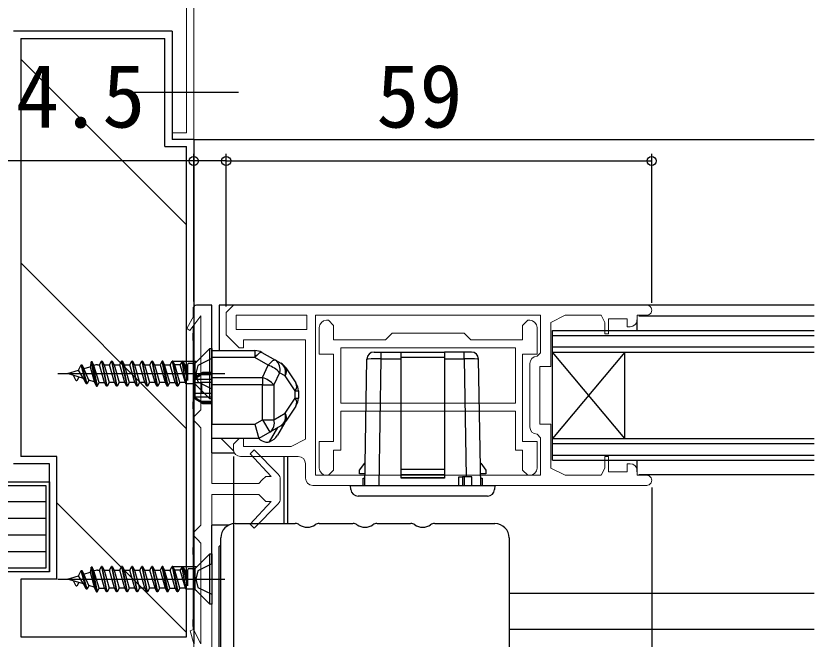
# Model space of a CAD drawing. Units: millimetres, scale not verified. Extents: x -525 to 525, y -782 to 777.
# Drawn here: x 43.9 to 154.6, y -619.3 to -532.9 of the extents above; entities that cross this region are included whole.
import ezdxf
from ezdxf.enums import TextEntityAlignment as Align

# ---------------------------------------------------------------- set-up
doc = ezdxf.new("R2010")
doc.units = ezdxf.units.MM
doc.header["$LTSCALE"] = 4
doc.layers.add('0-2_YKK_11', color=7, linetype='Continuous', lineweight=18)
for name, color, linetype in [('0-3_YKK_12', 2, 'Continuous'), ('0-4_YKK_13', 4, 'Continuous'), ('0-6_YKK_D', 6, 'Continuous'), ('0-8_YSS_K', 3, 'Continuous'), ('0-9_YSS_KE', 3, 'Continuous')]:
    doc.layers.add(name, color=color, linetype=linetype)
doc.styles.add('ＭＳ ゴシック', font='')
doc.styles.get('ＭＳ ゴシック').set_extended_font_data('MS Gothic')

msp = doc.modelspace()

# ---------------------------------------------------------------- linework, layer by layer
at = {"layer": '0-2_YKK_11'}
for p, q in [((68.548, -550), (65.548, -550)), ((115.146, -589.9), (115.146, -581.1)), ((75.046, -594), (83.046, -594)), ((84.046, -595), (84.046, -597)), ((80.548, -597.159), (80.548, -599.841)), ((85.046, -598), (131.346, -598))]:
    msp.add_line(p, q, dxfattribs=at)
for points in [[(80.048, -498), (68.548, -498), (68.548, -528.37), (83.548, -528.37), (83.548, -530), (68.548, -530), (68.548, -550)], [(65.548, -550), (65.548, -549.1), (67.548, -549.1), (67.548, -530), (58.548, -530), (58.548, -526.458), (58.668, -526.275), (58.668, -525.725), (58.548, -525.542), (58.548, -525.458), (58.668, -525.275), (58.668, -524.725), (58.548, -524.542), (58.548, -521), (59.548, -521), (60.178, -522.091), (60.178, -528.37), (66.918, -528.37)], [(68.548, -631.5), (68.548, -620), (68.05, -618.191), (68.507, -618.011), (69.548, -620), (69.548, -606), (69.048, -605.5), (68.548, -605), (68.548, -604.5), (69.048, -604), (69.548, -603.5), (69.548, -590), (69.048, -589.5), (68.548, -589), (68.548, -588.5), (69.048, -588), (69.548, -587.5), (69.548, -574.5), (67.984, -576.518), (67.57, -576.244), (68.548, -574.5), (68.548, -573), (71.048, -573)], [(71.048, -573), (71.048, -597.75), (77.548, -597.75), (78.048, -597.25), (78.548, -596.75), (79.265, -596.75), (76.351, -593.619), (76.929, -593.066), (80.261, -596.458)], [(131.346, -573), (74.046, -573), (73.046, -574), (73.046, -577.1), (74.846, -578.9), (75.446, -578.9), (75.446, -577.8), (84.046, -577.8), (84.046, -591.6), (82.046, -592.6), (75.446, -592.6), (75.446, -591.5), (74.846, -591.5), (74.046, -592.3), (74.046, -593)], [(116.646, -574.4), (85.446, -574.4), (85.446, -596.6), (116.646, -596.6), (116.646, -591.4), (116.146, -590.9)], [(115.146, -575.1), (114.846, -575.1), (114.146, -575.8), (114.146, -577.8), (106.946, -577.8), (106.046, -576.9), (96.046, -576.9), (95.146, -577.8), (87.946, -577.8), (87.946, -575.8), (87.246, -575.1), (86.946, -575.1)], [(116.146, -580.1), (116.646, -579.6), (116.646, -574.4)], [(129.046, -595), (128.646, -595), (128.646, -596.1), (126.046, -596.1), (126.046, -594), (125.546, -594), (125.546, -595.6), (125.046, -596.6), (120.046, -596.6), (118.046, -595.6), (118.046, -589.5), (116.546, -589.5), (116.546, -581.5), (118.046, -581.5), (118.046, -575.4), (120.046, -574.4), (125.046, -574.4), (125.546, -575.4), (125.546, -577), (126.046, -577), (126.046, -574.9), (128.646, -574.9), (128.646, -576), (129.046, -576)], [(130.046, -575), (130.046, -574.4), (131.346, -574.4)], [(85.946, -576.1), (85.946, -579.8), (87.946, -579.8), (87.946, -591.9), (85.946, -591.9), (85.946, -595.6)], [(116.146, -595.6), (116.146, -591.9), (114.146, -591.9), (114.146, -579.8), (116.146, -579.8), (116.146, -576.1)], [(86.946, -596.6), (87.246, -596.6), (87.946, -595.9), (87.946, -593.1), (88.946, -593.1), (88.946, -587.7)], [(88.946, -587.7), (113.146, -587.7), (113.146, -593.1), (114.146, -593.1), (114.146, -595.9), (114.846, -596.6), (115.146, -596.6)], [(131.346, -596.6), (130.046, -596.6), (130.046, -596)], [(80.261, -600.542), (76.929, -603.934), (76.351, -603.381), (79.265, -600.25), (78.548, -600.25), (78.048, -599.75), (77.548, -599.25), (71.048, -599.25), (71.048, -621), (70.548, -621.5), (70.048, -622), (70.048, -631), (82.548, -631), (82.548, -632.5), (69.548, -632.5)]]:
    msp.add_lwpolyline(points, dxfattribs=at)
for points in [[(84.246, -574.4), (74.446, -574.4), (74.446, -576.4), (84.246, -576.4)], [(113.146, -578.9), (88.946, -578.9), (88.946, -586.6), (113.146, -586.6)]]:
    msp.add_lwpolyline(points, close=True, dxfattribs=at)
for centre, radius, start, end in [((131.346, -573.7), 0.7, 269.99999, 90.00001), ((86.946, -576.1), 1, 90.00001, 179.99999), ((115.146, -576.1), 1, 0.00001, 89.99999), ((129.046, -575), 1, 270.00001, 359.99999), ((116.146, -581.1), 1, 90.00001, 179.99999), ((116.146, -589.9), 1, 180.00001, 269.99999), ((75.046, -593), 1, 180.00001, 269.99999), ((83.046, -595), 1, 0.00001, 89.99999), ((129.046, -596), 1, 0.00001, 89.99999), ((86.946, -595.6), 1, 180.00001, 269.99999), ((115.146, -595.6), 1, 270.00001, 359.99999), ((79.548, -597.159), 1, 359.99997, 44.48424), ((85.046, -597), 1, 180.00001, 269.99999), ((131.346, -597.3), 0.7, 269.99999, 90.00001), ((79.548, -599.841), 1, 315.51576, 0.00003)]:
    msp.add_arc(centre, radius, start, end, dxfattribs=at)
at = {"layer": '0-3_YKK_12'}
for p, q in [((68.548, -550), (154.552, -550)), ((72.048, -573), (72.048, -579.3)), ((154.552, -573), (72.048, -573)), ((130.046, -576.5), (130.046, -575.027)), ((130.246, -574.5), (154.552, -574.5)), ((118.296, -576.5), (154.552, -576.5)), ((118.296, -594.5), (118.296, -576.5)), ((118.296, -577.2), (154.552, -577.2)), ((118.296, -578.8), (154.552, -578.8)), ((118.296, -579.5), (154.552, -579.5)), ((128.296, -591.5), (118.296, -579.5)), ((128.296, -579.5), (118.296, -591.5)), ((128.296, -591.5), (128.296, -579.5)), ((74.048, -593.2), (72.348, -591.5)), ((118.296, -591.5), (154.552, -591.5)), ((118.296, -592.2), (154.552, -592.2)), ((74.048, -593.2), (74.066, -593.2)), ((81.548, -594), (81.548, -603.3)), ((118.296, -593.8), (154.552, -593.8)), ((118.296, -594.5), (154.552, -594.5)), ((130.046, -596.1), (130.046, -594.5)), ((130.246, -596.5), (154.552, -596.5)), ((72.288, -606.26), (72.048, -606.5)), ((72.048, -631), (72.048, -606.5)), ((154.552, -613), (112.288, -613)), ((154.552, -618), (112.288, -618))]:
    msp.add_line(p, q, dxfattribs=at)
at = {"layer": '0-4_YKK_13'}
for p, q in [((74.75, -543.501), (57.51, -543.5)), ((71.048, -573), (68.948, -573)), ((71.048, -593.5), (71.048, -573)), ((68.448, -573.5), (68.448, -574.678)), ((68.448, -575.919), (68.448, -576.9)), ((68.448, -577.9), (68.448, -576.9)), ((68.448, -577.9), (68.448, -586.4)), ((70.796, -579), (68.93, -580.866)), ((71.048, -579.3), (77.016, -579.3)), ((71.048, -580.277), (71.048, -579.3)), ((77.016, -579.3), (77.016, -580.277)), ((94.551, -580.465), (94.551, -579.5)), ((106.041, -580.465), (106.041, -579.5)), ((55.046, -584.25), (54.346, -580.869)), ((54.446, -580.869), (55.146, -584.25)), ((55.846, -580.75), (55.746, -580.75)), ((57.246, -580.75), (57.146, -580.75)), ((58.646, -580.75), (58.546, -580.75)), ((60.046, -580.75), (59.946, -580.75)), ((61.446, -580.75), (61.346, -580.75)), ((62.846, -580.75), (62.746, -580.75)), ((64.246, -580.75), (64.146, -580.75)), ((65.646, -580.75), (65.546, -580.75)), ((65.752, -580.75), (68.881, -580.75)), ((67.464, -583.9), (66.927, -580.786)), ((77.016, -580.277), (71.048, -580.277)), ((78.887, -581.346), (77.016, -580.277)), ((92.246, -598), (92.552, -580.483)), ((108.346, -598), (108.04, -580.483)), ((53.261, -583.177), (52.561, -582.037)), ((53.646, -583.917), (52.946, -581.297)), ((53.746, -583.917), (53.046, -581.297)), ((54.011, -583.407), (53.311, -581.807)), ((55.411, -583.74), (54.711, -581.379)), ((55.221, -581.26), (55.48, -581.26)), ((56.111, -581.26), (56.88, -581.26)), ((57.511, -581.26), (58.28, -581.26)), ((58.911, -581.26), (59.68, -581.26)), ((60.311, -581.26), (61.08, -581.26)), ((61.711, -581.26), (62.48, -581.26)), ((63.111, -581.26), (63.88, -581.26)), ((64.511, -581.26), (65.28, -581.26)), ((66.611, -583.74), (65.911, -581.26)), ((67.38, -583.74), (66.68, -581.26)), ((67.696, -582.622), (67.311, -581.26)), ((68.696, -581.1), (68.696, -583.9)), ((81.309, -581.693), (82.712, -583.796)), ((49.699, -582.5), (72.834, -582.5)), ((69.614, -582.5), (68.748, -583)), ((69.614, -582.646), (68.748, -583.201)), ((68.748, -583.201), (68.748, -583)), ((69.614, -582.5), (69.614, -582.646)), ((71.048, -582.646), (69.614, -582.646)), ((71.048, -582.35), (69.764, -582.35)), ((69.764, -582.35), (69.764, -582.564)), ((69.764, -582.564), (71.048, -582.564)), ((78.086, -583.027), (78.086, -584.05)), ((80.449, -582.369), (79.648, -584.05)), ((81.207, -582.802), (80.449, -582.369)), ((82.609, -584.906), (81.207, -582.802)), ((68.748, -583.25), (68.748, -583.201)), ((68.748, -583.75), (68.748, -583.25)), ((68.748, -583.25), (71.048, -583.25)), ((68.93, -584.134), (70.796, -586)), ((69.614, -583.75), (69.614, -585.25)), ((71.048, -583.75), (69.614, -583.75)), ((71.048, -584.05), (71.048, -589.5)), ((78.086, -584.05), (71.048, -584.05)), ((69.614, -585.25), (68.748, -585.25)), ((68.748, -585.75), (68.748, -585.25)), ((71.048, -585.25), (69.614, -585.25)), ((82.609, -585.894), (82.609, -584.906)), ((82.609, -584.906), (83.048, -584.906)), ((83.048, -584.906), (83.048, -585.894)), ((68.448, -587.4), (68.448, -586.4)), ((68.748, -585.799), (68.748, -585.75)), ((71.048, -585.75), (68.748, -585.75)), ((68.748, -585.799), (69.614, -586.354)), ((68.748, -586), (68.748, -585.799)), ((68.748, -586), (69.614, -586.5)), ((71.048, -586.354), (69.614, -586.354)), ((69.614, -586.354), (69.614, -586.5)), ((69.764, -586.436), (71.048, -586.436)), ((69.764, -586.436), (69.764, -586.65)), ((81.207, -587.998), (82.609, -585.894)), ((82.609, -585.894), (83.048, -585.894)), ((68.448, -587.4), (68.448, -606.6)), ((69.764, -586.65), (71.048, -586.65)), ((82.712, -587.004), (81.309, -589.107)), ((79.648, -588.889), (81.207, -587.998)), ((71.048, -589.5), (77.016, -589.5)), ((77.016, -589.5), (78.086, -588.889)), ((78.086, -588.889), (79.648, -588.889)), ((78.086, -588.889), (79.079, -590.625)), ((80.638, -589.734), (79.079, -590.625)), ((81.163, -589.3), (80.155, -591.046)), ((79.079, -590.625), (77.548, -591.5)), ((79.061, -591.941), (80.186, -589.992)), ((78.549, -592), (78.849, -592)), ((71.048, -593.5), (74.18, -593.5)), ((81.048, -594), (81.048, -596.707)), ((81.048, -596.707), (81.048, -600.293)), ((103.296, -596.517), (97.296, -596.517)), ((103.296, -596.964), (97.296, -596.964)), ((105.296, -596.8), (105.796, -596.8)), ((105.296, -598), (105.296, -596.8)), ((106.096, -598), (106.096, -596.8)), ((109.264, -599.5), (91.328, -599.5)), ((81.048, -600.293), (81.048, -603.3)), ((71.048, -608.899), (71.048, -603.5)), ((73.416, -603.5), (71.048, -603.5)), ((74.288, -603.3), (82.617, -603.3)), ((85.959, -603.3), (90.617, -603.3)), ((93.959, -603.3), (98.617, -603.3)), ((101.959, -603.3), (110.288, -603.3)), ((72.288, -609.277), (72.288, -605.3)), ((112.288, -605.3), (112.288, -609.277)), ((68.448, -607.6), (68.448, -606.6)), ((70.796, -607.5), (68.93, -609.366)), ((68.448, -607.6), (68.448, -616.6)), ((55.046, -612.75), (54.346, -609.369)), ((54.446, -609.369), (55.146, -612.75)), ((55.846, -609.25), (55.746, -609.25)), ((57.246, -609.25), (57.146, -609.25)), ((58.646, -609.25), (58.546, -609.25)), ((60.046, -609.25), (59.946, -609.25)), ((61.446, -609.25), (61.346, -609.25)), ((62.846, -609.25), (62.746, -609.25)), ((64.246, -609.25), (64.146, -609.25)), ((65.646, -609.25), (65.546, -609.25)), ((65.752, -609.25), (68.881, -609.25)), ((67.464, -612.4), (66.927, -609.286)), ((68.696, -609.6), (68.696, -612.4)), ((72.288, -622.723), (72.288, -609.277)), ((112.288, -609.277), (112.288, -622.723)), ((53.261, -611.677), (52.561, -610.537)), ((53.646, -612.417), (52.946, -609.797)), ((53.746, -612.417), (53.046, -609.797)), ((54.011, -611.907), (53.311, -610.307)), ((55.411, -612.24), (54.711, -609.879)), ((55.221, -609.76), (55.48, -609.76)), ((56.111, -609.76), (56.88, -609.76)), ((57.511, -609.76), (58.28, -609.76)), ((58.911, -609.76), (59.68, -609.76)), ((60.311, -609.76), (61.08, -609.76)), ((61.711, -609.76), (62.48, -609.76)), ((63.111, -609.76), (63.88, -609.76)), ((64.511, -609.76), (65.28, -609.76)), ((66.611, -612.24), (65.911, -609.76)), ((67.38, -612.24), (66.68, -609.76)), ((67.696, -611.122), (67.311, -609.76)), ((49.699, -611), (72.834, -611)), ((68.93, -612.634), (70.796, -614.5)), ((68.448, -617.6), (68.448, -616.6)), ((68.448, -617.6), (68.448, -617.95))]:
    msp.add_line(p, q, dxfattribs=at)
for points in [[(70.796, -579), (71.046, -579), (71.046, -586), (70.796, -586)], [(70.796, -607.5), (71.046, -607.5), (71.046, -614.5), (70.796, -614.5)]]:
    msp.add_lwpolyline(points, close=True, dxfattribs=at)
for points in [[(78.009, -579.564), (77.931, -579.541), (77.836, -579.553), (77.725, -579.598), (77.6, -579.676), (77.464, -579.786), (77.32, -579.924), (77.17, -580.089), (77.016, -580.277)], [(78.009, -579.564), (79.879, -580.632), (80.638, -581.066)], [(93.552, -579.5), (94.551, -579.5), (97.296, -579.5)], [(103.296, -595.798), (103.296, -596.517), (103.296, -596.964), (103.296, -597), (97.296, -597), (97.296, -596.964), (97.296, -596.517), (97.296, -595.798), (97.296, -580.241), (97.296, -579.5), (103.296, -579.5), (103.296, -580.241), (97.296, -580.241)], [(107.04, -579.5), (106.041, -579.5), (103.296, -579.5)], [(54.987, -581.295), (54.711, -581.379), (54.446, -580.869), (54.346, -580.869), (54.162, -581.547)], [(57.58, -583.74), (56.811, -583.74), (56.546, -584.25), (56.446, -584.25), (56.18, -583.74), (55.48, -581.26), (55.746, -580.75), (56.446, -584.25)], [(56.546, -584.25), (55.846, -580.75), (56.111, -581.26), (56.811, -583.74)], [(58.98, -583.74), (58.211, -583.74), (57.946, -584.25), (57.846, -584.25), (57.58, -583.74), (56.88, -581.26), (57.146, -580.75), (57.846, -584.25)], [(57.946, -584.25), (57.246, -580.75), (57.511, -581.26), (58.211, -583.74)], [(60.38, -583.74), (59.611, -583.74), (59.346, -584.25), (59.246, -584.25), (58.98, -583.74), (58.28, -581.26), (58.546, -580.75), (59.246, -584.25)], [(59.346, -584.25), (58.646, -580.75), (58.911, -581.26), (59.611, -583.74)], [(61.78, -583.74), (61.011, -583.74), (60.746, -584.25), (60.646, -584.25), (60.38, -583.74), (59.68, -581.26), (59.946, -580.75), (60.646, -584.25)], [(60.746, -584.25), (60.046, -580.75), (60.311, -581.26), (61.011, -583.74)], [(63.18, -583.74), (62.411, -583.74), (62.146, -584.25), (62.046, -584.25), (61.78, -583.74), (61.08, -581.26), (61.346, -580.75), (62.046, -584.25)], [(62.146, -584.25), (61.446, -580.75), (61.711, -581.26), (62.411, -583.74)], [(64.58, -583.74), (63.811, -583.74), (63.546, -584.25), (63.446, -584.25), (63.18, -583.74), (62.48, -581.26), (62.746, -580.75), (63.446, -584.25)], [(63.546, -584.25), (62.846, -580.75), (63.111, -581.26), (63.811, -583.74)], [(65.211, -583.74), (64.511, -581.26), (64.246, -580.75), (64.946, -584.25), (64.846, -584.25), (64.146, -580.75), (63.88, -581.26), (64.58, -583.74), (64.846, -584.25)], [(68.365, -583.9), (67.464, -583.9), (67.38, -583.74), (66.611, -583.74), (66.346, -584.25), (66.246, -584.25), (65.98, -583.74), (65.28, -581.26), (65.546, -580.75), (66.246, -584.25)], [(67.1, -580.855), (66.927, -580.786), (66.68, -581.26), (65.911, -581.26), (65.646, -580.75), (66.346, -584.25)], [(68.365, -581.1), (67.788, -581.1), (67.696, -581.26), (67.696, -583.44), (67.1, -580.855), (67.311, -581.26), (67.696, -581.26)], [(71.046, -580.4), (69.131, -581.355), (68.845, -582.5), (69.131, -583.645), (71.046, -584.6)], [(71.048, -584.05), (71.048, -583.027), (71.048, -580.277)], [(79.879, -580.632), (79.802, -580.61), (79.706, -580.622), (79.595, -580.667), (79.471, -580.745), (79.335, -580.854), (79.191, -580.993), (79.04, -581.158), (78.887, -581.346)], [(94.245, -598), (94.551, -580.465), (97.296, -580.465)], [(103.296, -580.241), (103.296, -595.798), (97.296, -595.798)], [(103.296, -580.465), (106.041, -580.465), (106.326, -596.8)], [(54.75, -583.632), (54.011, -583.407), (53.746, -583.917), (53.646, -583.917), (53.261, -583.177), (51.046, -582.5), (52.561, -582.037), (52.946, -581.297), (53.046, -581.297), (53.311, -581.807), (54.162, -581.547), (54.78, -583.74), (55.046, -584.25), (55.146, -584.25), (55.411, -583.74), (56.18, -583.74)], [(71.048, -583.027), (78.086, -583.027), (78.887, -581.346)], [(52.611, -582.979), (52.346, -583.489), (52.246, -583.489), (51.861, -582.749)], [(69.764, -582.564), (69.736, -582.562), (69.711, -582.559), (69.68, -582.552), (69.645, -582.537), (69.616, -582.509), (69.614, -582.5)], [(64.946, -584.25), (65.211, -583.74), (65.98, -583.74)], [(68.748, -585.25), (68.748, -583.75), (69.614, -583.75)], [(78.086, -588.889), (78.086, -584.05), (79.648, -584.05), (79.648, -588.889)], [(69.614, -586.5), (69.625, -586.477), (69.641, -586.465), (69.684, -586.447), (69.71, -586.441), (69.742, -586.437), (69.764, -586.436)], [(77.016, -589.5), (77.548, -591.5), (71.048, -591.5), (71.048, -589.5)], [(92.274, -596.4), (91.546, -596.4), (91.546, -595.9), (92.246, -594.9), (92.3, -594.9)], [(108.292, -594.9), (108.346, -594.9), (109.046, -595.9), (109.046, -596.4), (108.318, -596.4)], [(92.046, -598), (92.046, -597), (92.263, -597)], [(107.096, -598), (107.096, -596.8), (106.096, -596.8), (105.796, -596.8), (105.796, -598)], [(108.329, -597), (108.546, -597), (108.546, -598)], [(90.33, -598.561), (90.296, -598), (91.294, -598)], [(91.294, -598), (109.298, -598), (110.296, -598), (110.262, -598.561)], [(54.987, -609.795), (54.711, -609.879), (54.446, -609.369), (54.346, -609.369), (54.162, -610.047)], [(57.58, -612.24), (56.811, -612.24), (56.546, -612.75), (56.446, -612.75), (56.18, -612.24), (55.48, -609.76), (55.746, -609.25), (56.446, -612.75)], [(56.546, -612.75), (55.846, -609.25), (56.111, -609.76), (56.811, -612.24)], [(58.98, -612.24), (58.211, -612.24), (57.946, -612.75), (57.846, -612.75), (57.58, -612.24), (56.88, -609.76), (57.146, -609.25), (57.846, -612.75)], [(57.946, -612.75), (57.246, -609.25), (57.511, -609.76), (58.211, -612.24)], [(60.38, -612.24), (59.611, -612.24), (59.346, -612.75), (59.246, -612.75), (58.98, -612.24), (58.28, -609.76), (58.546, -609.25), (59.246, -612.75)], [(59.346, -612.75), (58.646, -609.25), (58.911, -609.76), (59.611, -612.24)], [(61.78, -612.24), (61.011, -612.24), (60.746, -612.75), (60.646, -612.75), (60.38, -612.24), (59.68, -609.76), (59.946, -609.25), (60.646, -612.75)], [(60.746, -612.75), (60.046, -609.25), (60.311, -609.76), (61.011, -612.24)], [(63.18, -612.24), (62.411, -612.24), (62.146, -612.75), (62.046, -612.75), (61.78, -612.24), (61.08, -609.76), (61.346, -609.25), (62.046, -612.75)], [(62.146, -612.75), (61.446, -609.25), (61.711, -609.76), (62.411, -612.24)], [(64.58, -612.24), (63.811, -612.24), (63.546, -612.75), (63.446, -612.75), (63.18, -612.24), (62.48, -609.76), (62.746, -609.25), (63.446, -612.75)], [(63.546, -612.75), (62.846, -609.25), (63.111, -609.76), (63.811, -612.24)], [(65.211, -612.24), (64.511, -609.76), (64.246, -609.25), (64.946, -612.75), (64.846, -612.75), (64.146, -609.25), (63.88, -609.76), (64.58, -612.24), (64.846, -612.75)], [(68.365, -612.4), (67.464, -612.4), (67.38, -612.24), (66.611, -612.24), (66.346, -612.75), (66.246, -612.75), (65.98, -612.24), (65.28, -609.76), (65.546, -609.25), (66.246, -612.75)], [(67.1, -609.355), (66.927, -609.286), (66.68, -609.76), (65.911, -609.76), (65.646, -609.25), (66.346, -612.75)], [(68.365, -609.6), (67.788, -609.6), (67.696, -609.76), (67.696, -611.94), (67.1, -609.355), (67.311, -609.76), (67.696, -609.76)], [(71.046, -608.9), (69.131, -609.855), (68.845, -611), (69.131, -612.145), (71.046, -613.1)], [(54.75, -612.132), (54.011, -611.907), (53.746, -612.417), (53.646, -612.417), (53.261, -611.677), (51.046, -611), (52.561, -610.537), (52.946, -609.797), (53.046, -609.797), (53.311, -610.307), (54.162, -610.047), (54.78, -612.24), (55.046, -612.75), (55.146, -612.75), (55.411, -612.24), (56.18, -612.24)], [(52.611, -611.479), (52.346, -611.989), (52.246, -611.989), (51.861, -611.249)], [(64.946, -612.75), (65.211, -612.24), (65.98, -612.24)]]:
    msp.add_lwpolyline(points, dxfattribs=at)
for centre, radius, start, end in [((68.948, -573.5), 0.5, 90, 180), ((77.016, -581.3), 2, 60.25512, 90), ((93.552, -580.5), 1, 89.99998, 178.99998), ((107.04, -580.5), 1, 0.99998, 89.99998), ((68.365, -580.3), 0.8, 270, 314.99999), ((78.979, -581.889), 1.546, 341.91504, 54.39753), ((55.221, -582.06), 0.8, 89.99998, 106.99998), ((77.741, -584.799), 3.638, 41.90744, 71.64145), ((79.645, -582.802), 2, 33.69007, 60.25512), ((79.738, -582.322), 1.546, 341.91504, 54.39753), ((80.361, -582.165), 1.059, 322.99219, 26.46445), ((69.764, -582.5), 0.15, 90, 180), ((76.94, -586.48), 3.638, 41.90744, 71.64145), ((68.365, -584.7), 0.8, 44.99999, 89.99998), ((81.764, -584.268), 1.059, 322.99219, 26.46445), ((81.048, -584.906), 2, 0, 33.69007), ((81.764, -586.532), 1.059, 333.53555, 37.00781), ((81.048, -585.894), 2, 326.30993, 0), ((69.764, -586.5), 0.15, 180, 270), ((79.738, -588.478), 1.546, 305.60247, 18.08496), ((80.361, -588.635), 1.059, 333.53555, 37.00781), ((78.179, -589.368), 1.546, 305.60247, 18.08496), ((79.645, -587.998), 2, 299.74488, 326.30993), ((78.909, -590.033), 2, 227.16611, 259.63751), ((78.423, -590.046), 2, 282.28715, 288.59038), ((78.423, -590.046), 2, 288.59038, 330), ((91.328, -598.5), 1, 183.49999, 270), ((109.264, -598.5), 1, 270, 356.50001), ((74.288, -605.3), 2, 90, 180), ((82.629, -604.3), 1, 56.44269, 90), ((84.288, -601.8), 2, 236.44269, 303.55731), ((85.946, -604.3), 1, 90, 123.55731), ((90.629, -604.3), 1, 56.44269, 90), ((92.288, -601.8), 2, 236.44269, 303.55731), ((93.946, -604.3), 1, 90, 123.55731), ((98.629, -604.3), 1, 56.44269, 90), ((100.288, -601.8), 2, 236.44269, 303.55731), ((101.946, -604.3), 1, 90, 123.55731), ((110.288, -605.3), 2, 0, 90), ((68.365, -608.8), 0.8, 270, 314.99999), ((55.221, -610.56), 0.8, 89.99998, 106.99998), ((68.365, -613.2), 0.8, 44.99999, 89.99998)]:
    msp.add_arc(centre, radius, start, end, dxfattribs=at)
for centre, major_axis, start_param, end_param in [((94.552, -580.5), (-2, 0.017), 4.7128458, 6.283033), ((106.04, -580.5), (2, 0.017), 0.0001523, 1.5703396)]:
    msp.add_ellipse(centre, major_axis=major_axis, ratio=0.017446, start_param=start_param, end_param=end_param, dxfattribs=at)
at = {"layer": '0-6_YKK_D'}
for p, q in [((68.548, -572.5), (68.548, -552)), ((73.046, -573.207), (73.046, -552)), ((73.046, -573.207), (73.046, -552)), ((132.046, -572.7), (132.046, -552)), ((73.046, -553), (132.046, -553)), ((74.046, -594), (74.046, -653.5)), ((132.046, -598.3), (132.046, -673.5))]:
    msp.add_line(p, q, dxfattribs=at)
msp.add_lwpolyline([(73.046, -553), (68.548, -553), (42.498, -553)], dxfattribs=at)
for centre in [(68.548, -553), (73.046, -553), (73.046, -553), (132.046, -553)]:
    msp.add_circle(centre, 0.637, dxfattribs=at)
at = {"layer": '0-8_YSS_K'}
for p, q in [((44.548, -536), (44.548, -594)), ((44.548, -536), (64.548, -536)), ((64.548, -551), (64.548, -536)), ((44.548, -538.863), (67.548, -561.863)), ((64.548, -551), (67.548, -551)), ((67.548, -619), (67.548, -551)), ((44.548, -567.147), (67.548, -590.147)), ((49.548, -594), (44.548, -594)), ((49.548, -611), (49.548, -594)), ((48.048, -600.3), (-53.962, -600.3)), ((49.548, -600.431), (67.548, -618.432)), ((48.048, -602.6), (-53.962, -602.6)), ((48.048, -604.9), (-53.962, -604.9)), ((48.048, -607.2), (-53.962, -607.2)), ((44.548, -611), (44.548, -619)), ((49.548, -611), (44.548, -611)), ((44.548, -619), (67.548, -619))]:
    msp.add_line(p, q, dxfattribs=at)
for points in [[(-53.962, -597.5), (48.548, -597.5), (48.548, -610), (-53.962, -610)], [(-53.962, -598), (48.048, -598), (48.048, -609.5), (-53.962, -609.5)]]:
    msp.add_lwpolyline(points, dxfattribs=at)
at = {"layer": '0-9_YSS_KE'}
for p, q in [((65.548, -535), (43.548, -535)), ((65.548, -535), (65.548, -550)), ((68.548, -550), (65.548, -550)), ((68.548, -550), (68.548, -620)), ((48.548, -595), (43.548, -595)), ((48.548, -610), (48.548, -595)), ((48.548, -610), (43.548, -610))]:
    msp.add_line(p, q, dxfattribs=at)

# ---------------------------------------------------------------- texts
at = {"layer": '0-6_YKK_D', "style": 'ＭＳ ゴシック'}
for s, p in [('4.5', (43.884, -551)), ('59', (93.853, -551))]:
    msp.add_text(s, height=8.798, dxfattribs=at).set_placement(p, align=Align.BOTTOM_LEFT)

doc.saveas('drawing.dxf')
